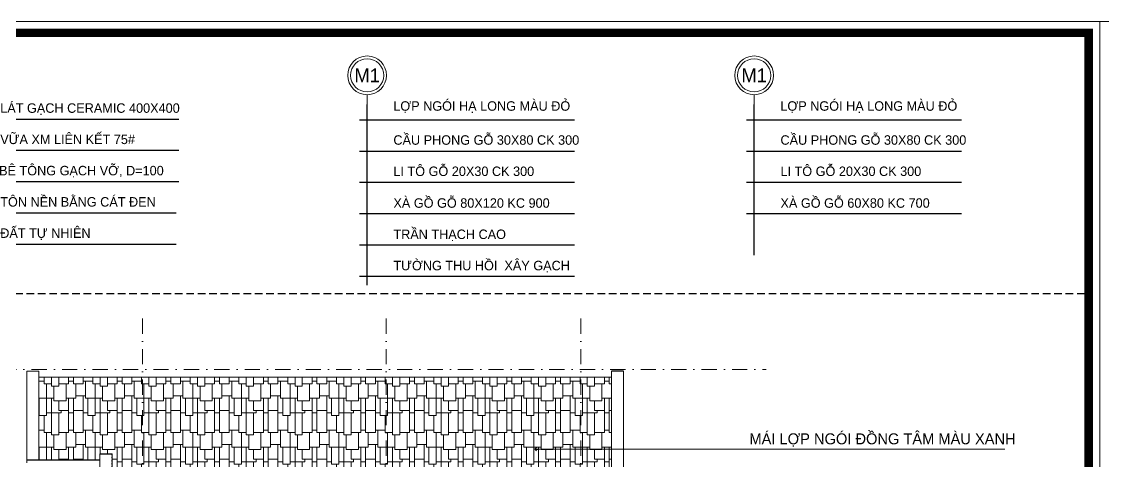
# Model space of a CAD drawing. Header units: millimetres. Extents: x 615730 to 2792744, y 139412 to 597571.
# Drawn here: x 724585 to 742348, y 297075 to 304290 of the extents above; entities that cross this region are included whole.
import ezdxf
from ezdxf.enums import TextEntityAlignment as Align

# ---------------------------------------------------------------- set-up
doc = ezdxf.new("R2010")
doc.units = ezdxf.units.MM
doc.header["$MEASUREMENT"] = 0
doc.linetypes.add('DASHDOT', pattern=[1, 0.5, -0.25, 0, -0.25])
doc.linetypes.add('HIDDEN2', pattern=[0.1875, 0.125, -0.0625])
doc.layers.get('0').update_dxf_attribs({"lineweight": 5})
for name, color, linetype in [('DO', 1, 'Continuous'), ('H', 252, 'Continuous'), ('KICH THUOC', 148, 'Continuous'), ('NET MANH', 252, 'Continuous'), ('TEXT', 2, 'Continuous'), ('thaydam', 42, 'Continuous'), ('VL', 155, 'Continuous')]:
    doc.layers.add(name, color=color, linetype=linetype)
for name, color, linetype, lineweight in [('HATCH', 42, 'Continuous', 5), ('KT', 148, 'Continuous', 18), ('NET-THAY', 4, 'Continuous', 20), ('thay', 7, 'Continuous', 15), ('TIM TRUC', 149, 'DASHDOT', 9)]:
    doc.layers.add(name, color=color, linetype=linetype, lineweight=lineweight)
doc.styles.add('CHUHOA', font='')
doc.styles.add('Ghi chu', font='')
doc.styles.add('VNI-AVO', font='vni-roms.shx')
doc.styles.get('CHUHOA').set_extended_font_data('.VnAvantH')
doc.styles.get('Ghi chu').set_extended_font_data('.VnAvantH')
doc.dimstyles.new('1-50b', dxfattribs={"dimtxt": 167, "dimasz": 50, "dimexe": 75, "dimexo": 150, "dimgap": 120, "dimtad": 1, "dimdec": 0, "dimzin": 12, "dimtxsty": 'VNI-AVO', "dimblk": ']', "dimcen": 0, "dimdle": 50, "dimclrd": 252, "dimclre": 252, "dimclrt": 2, "dimadec": 0, "dimazin": 0, "dimtfac": 1, "dimtdec": 0, "dimtix": 1, "dimtmove": 2, "dimatfit": 0, "dimldrblk": 'OPEN90', "dimfxl": 1, "dimlwd": -1, "dimlwe": -1, "dimarcsym": 0})

# ---------------------------------------------------------------- blocks, each defined once
blk = doc.blocks.new('Ghi chu vat lieu')
blk.add_circle((0, 700), 300)
at = {"layer": 'HATCH'}
blk.add_circle((0, 700), 350, dxfattribs=at)
at = {"layer": 'thay'}
blk.add_line((0, 0), (0, 350), dxfattribs=at)
at = {"layer": 'TEXT', "style": 'Ghi chu', "width": 1.961742}
blk.add_attdef('TRUC', text='', height=300, dxfattribs=at).set_placement((-295, 550), (295, 550), align=Align.FIT)
blk = doc.blocks.new('cvc')
at = {"layer": 'DO'}
for p, q in [((812950, 299967), (812950, 302932)), ((819305, 300460), (819305, 302932)), ((819305, 300801), (819305, 302932))]:
    blk.add_line(p, q, dxfattribs=at)
at = {"layer": 'KICH THUOC'}
for p, q in [((806378, 302692), (809857, 302692)), ((812822, 302680), (816353, 302680)), ((819178, 302680), (822709, 302680)), ((806378, 302179), (809857, 302179)), ((812822, 302167), (816353, 302167)), ((819178, 302167), (822709, 302167)), ((806378, 301666), (809857, 301666)), ((812822, 301654), (816353, 301654)), ((819178, 301654), (822709, 301654)), ((806378, 301153), (809813, 301153)), ((812822, 301141), (816353, 301141)), ((819178, 301141), (822709, 301141)), ((806378, 300640), (809813, 300640)), ((812822, 300628), (816353, 300628)), ((812822, 300115), (816353, 300115))]:
    blk.add_line(p, q, dxfattribs=at)
at = {"layer": 'thaydam', "linetype": 'HIDDEN2', "ltscale": 1000}
blk.add_line((797794, 299831), (824797, 299831), dxfattribs=at)
at = {"layer": 'thay'}
ref = blk.add_blockref('Ghi chu vat lieu', (812950, 302773), dxfattribs=dict(at, xscale=0.9082386168447556, yscale=0.9082386168447556, zscale=0.9082386168447556))
ref.add_attrib('TRUC', 'M1', dxfattribs={"layer": 'TEXT', "height": 225, "style": 'Ghi chu'}).set_placement((812950, 303409), align=Align.MIDDLE_CENTER)
ref = blk.add_blockref('Ghi chu vat lieu', (819305, 302773), dxfattribs=dict(at, xscale=0.9082386168447556, yscale=0.9082386168447556, zscale=0.9082386168447556))
ref.add_attrib('TRUC', 'M1', dxfattribs={"layer": 'TEXT', "height": 225, "style": 'Ghi chu'}).set_placement((819305, 303409), align=Align.MIDDLE_CENTER)
at = {"layer": 'TEXT', "style": 'CHUHOA'}
for s, p in [('l¸t g¹ch ceramic 400x400', (806925, 302794)), ('lîp ngãi h¹ long mµu ®á', (813379, 302828)), ('lîp ngãi h¹ long mµu ®á', (819735, 302828)), ('v÷A xm LI£N KÕT 75#', (806925, 302281)), ('CÇU PHONG Gç 30X80 CK 300', (813381, 302270)), ('CÇU PHONG Gç 30X80 CK 300', (819737, 302270)), ('bª t«ng g¹ch vì, d=100', (806906, 301768)), ('LI T¤ Gç 20X30 CK 300', (813381, 301757)), ('LI T¤ Gç 20X30 CK 300', (819737, 301757)), ('t«n nÒn b»ng c¸t ®en', (806925, 301255)), ('Xµ Gå Gç 80X120 KC 900', (813381, 301236)), ('Xµ Gå Gç 60X80 KC 700', (819737, 301236)), ('§ÊT Tù NHI£N', (806925, 300742)), ('trÇn th¹ch cao', (813381, 300723)), ('T¦êNG THU HåI  X¢Y G¹CH', (813381, 300210))]:
    blk.add_text(s, height=155.52, dxfattribs=at).set_placement(p)
blk = doc.blocks.new(']')
for p, q in [((1, 0), (-1, 0)), ((0, 1), (0, -1))]:
    blk.add_line(p, q)
at = {"color": 9, "const_width": 0.4}
blk.add_lwpolyline([(-0.51, -0.51), (0.51, 0.51)], dxfattribs=at)
blk = doc.blocks.new('_Open90')
at = {"color": 0, "linetype": 'ByBlock', "lineweight": -2}
for p, q in [((0, 0), (-1, 0)), ((-0.5, 0.5), (0, 0)), ((0, 0), (-0.5, -0.5))]:
    blk.add_line(p, q, dxfattribs=at)

msp = doc.modelspace()

# ---------------------------------------------------------------- hatches: boundary and pattern name
at = {"layer": 'KT', "ltscale": 10}
h = msp.add_hatch(dxfattribs=at)
h.set_pattern_fill('CEDAR', color=256, scale=800, style=0, pattern_type=2)
h.set_pattern_definition([(0, (1073.85, -531.1), (0, 800), [-280, 80, -160, 80, -200]), (0, (1073.85, -491.1), (0, 800), [-120, 160, -80, 160, -280]), (0, (1073.85, -331.1), (0, 800), [-40, 200, -560]), (0, (1073.85, -291.1), (0, 800), [40, -200, 160, -160, 240]), (0, (1073.85, -251.1), (0, 800), [-400, 160, -240]), (0, (1073.85, -91.1), (0, 800), [120, -680]), (0, (1073.85, -51.1), (0, 800), [-120, 160, -80, 160, -160, 120]), (0, (1073.85, -11.1), (0, 800), [-280, 80, -160, 160, -120]), (0, (1073.85, 228.9), (0, 800), [-600, 120, -80]), (0, (1073.85, 268.9), (0, 800), [160, -560, 80]), (90, (1073.85, -531.1), (-800, 5e-14), [240, -200, 360]), (90, (1113.85, -531.1), (-800, 5e-14), [-200, 240, -360]), (90, (1193.85, -531.1), (-800, 5e-14), [-40, 160, -240, 360]), (90, (1233.85, -531.1), (-800, 5e-14), [40, -760]), (90, (1313.85, -531.1), (-800, 5e-14), [-200, 280, -320]), (90, (1353.85, -531.1), (-800, 5e-14), [240, -240, 320]), (90, (1433.85, -531.1), (-800, 5e-14), [240, -240, 320]), (90, (1473.85, -531.1), (-800, 5e-14), [-240, 240, -320]), (90, (1593.85, -531.1), (-800, 5e-14), [280, -200, 320]), (90, (1633.85, -531.1), (-800, 5e-14), [-240, 280, -280]), (90, (1673.85, -531.1), (-800, 5e-14), [240, -520, 40]), (90, (1753.85, -531.1), (-800, 5e-14), [-480, 280, -40]), (90, (1793.85, -531.1), (-800, 5e-14), [480, -280, 40])])
h.paths.add_polyline_path([(731268.9, 298453.9), (724869.9, 298453.9), (724869.9, 297100.1), (725869.7, 297100.1), (725869.7, 297200.1), (726069.7, 297200.1), (726069.7, 296772.1), (729453.6, 296772.1), (731268.9, 295292.5)])
h.paths.add_polyline_path([(729453.6, 296772.1), (726069.7, 296772.1), (726069.7, 294256.5), (725869.7, 294256.5), (725869.7, 294206.5), (726445, 294206.5), (728439.6, 295907.4)])
h.paths.add_polyline_path([(734269.9, 298453.9), (731268.9, 298453.9), (731268.9, 295292.5), (732040.1, 294663.9), (734269.9, 294663.9)])

# ---------------------------------------------------------------- linework, layer by layer
at = {"layer": 'H', "const_width": 138.2}
msp.add_lwpolyline([(715103.4, 285120.6), (742106.3, 285120.6), (742106.3, 304105.6), (715103.4, 304105.6)], close=True, dxfattribs=at)
at = {"layer": 'NET MANH'}
msp.add_line((734469.9, 298553.9, -0.4), (734269.9, 298553.9, -0.4), dxfattribs=at)
at = {"layer": 'NET-THAY'}
for p, q in [((724869.9, 298553.9), (724669.9, 298553.9)), ((724669.9, 297050.1, -0.2), (724669.9, 298553.9)), ((724869.9, 297100.1, -12.6), (724869.9, 298553.9)), ((734269.9, 298453.9, -0.4), (724869.9, 298453.9, 0)), ((734269.9, 294663.9), (734269.9, 298553.9, -0.4)), ((734469.9, 294663.9), (734469.9, 298553.9, -0.4)), ((725869.7, 294206.5, 0), (725869.7, 297200.1, -9)), ((726069.7, 294256.5, -13), (726069.7, 297200.1, -13.2))]:
    msp.add_line(p, q, dxfattribs=at)
at = {"layer": 'thay', "linetype": 'Continuous'}
for points in [[(714919.1, 284936.3), (742290.6, 284936.3), (742290.6, 304289.9), (714919.1, 304289.9)], [(742290.6, 284936.3), (769662.1, 284936.3), (769662.1, 304289.9), (742290.6, 304289.9)]]:
    msp.add_lwpolyline(points, close=True, dxfattribs=at)
at = {"layer": 'TIM TRUC', "ltscale": 500}
for p, q in [((726569.7, 299417.9), (726569.7, 287517.3)), ((730569.7, 299417.9), (730569.7, 287517.3)), ((733769.7, 299417.9), (733769.7, 287517.3)), ((720247.8, 298580.2), (736811.3, 298580.2))]:
    msp.add_line(p, q, dxfattribs=at)
at = {"layer": 'TIM TRUC', "ltscale": 50}
msp.add_line((726068.9, 297200.1, -0.2), (726068.9, 294335.4), dxfattribs=at)
at = {"layer": 'VL', "ltscale": 10}
for p, q in [((725869.7, 297200.1, -13.1), (726069.7, 297200.1, -13.2)), ((724669.9, 297100.1, -0.2), (725869.7, 297100.1, -11.4)), ((726068.9, 297100.1, -13.2), (726069.7, 297100.1, -13.2))]:
    msp.add_line(p, q, dxfattribs=at)

# ---------------------------------------------------------------- block references
at = {"layer": 'KT'}
msp.add_blockref('cvc', (-82691, 0), dxfattribs=at)

# ---------------------------------------------------------------- texts
at = {"layer": 'TEXT', "style": 'CHUHOA'}
msp.add_text('M¸I LîP NGãI §åNG T¢M MµU xanh', height=179.677, dxfattribs=at).set_placement((736536.2, 297354.6))

# ---------------------------------------------------------------- leaders
at = {"layer": 'KT', "ltscale": 10}
msp.add_leader([(733012.3, 297274.7), (733163.8, 297274.7), (740731.2, 297274.7)], dimstyle='1-50b', override={"dimgap": 120, "dimtad": 0}, dxfattribs=at)

doc.saveas('drawing.dxf')
